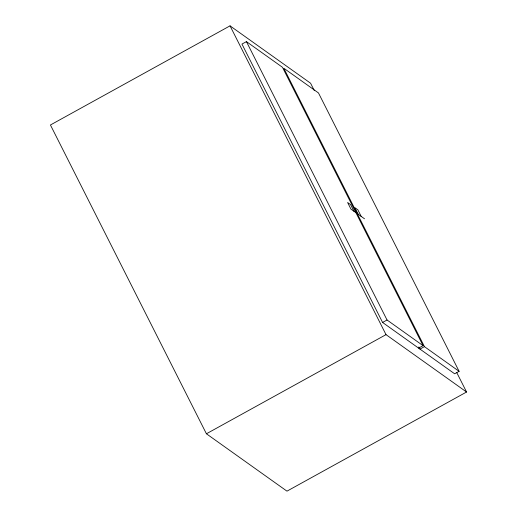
<?xml version="1.0" encoding="UTF-8"?>
<svg xmlns="http://www.w3.org/2000/svg" width="517" height="517" viewBox="0 0 517 517"><rect width="100%" height="100%" fill="white"/><g stroke="black" fill="none" stroke-linecap="round" stroke-linejoin="round"><path stroke-width="0.78" d="M314.22 90.423L310.581 83.224L230.033 25.85L50.433 124.985L206.419 433.776L286.967 491.15L466.567 392.015L456.75 372.583M418.608 348.122L423.074 345.66L282.456 67.281L246.428 41.619L241.962 44.081L382.586 322.459L454.637 373.785L459.102 371.322L318.478 92.944L283.82 68.257L424.438 346.636L459.102 371.322M382.586 322.459L387.046 319.997L423.074 345.66M206.419 433.776L386.018 334.641L466.567 392.015M424.438 346.636L419.978 349.098L418.886 346.939M364.517 218.794L350.959 209.133L347.605 202.496L350.604 204.635L353.958 211.272M361.221 216.449L357.867 209.805L354.869 207.666L358.223 214.309M246.428 41.619L387.046 319.997M230.033 25.85L386.018 334.641"/></g></svg>
